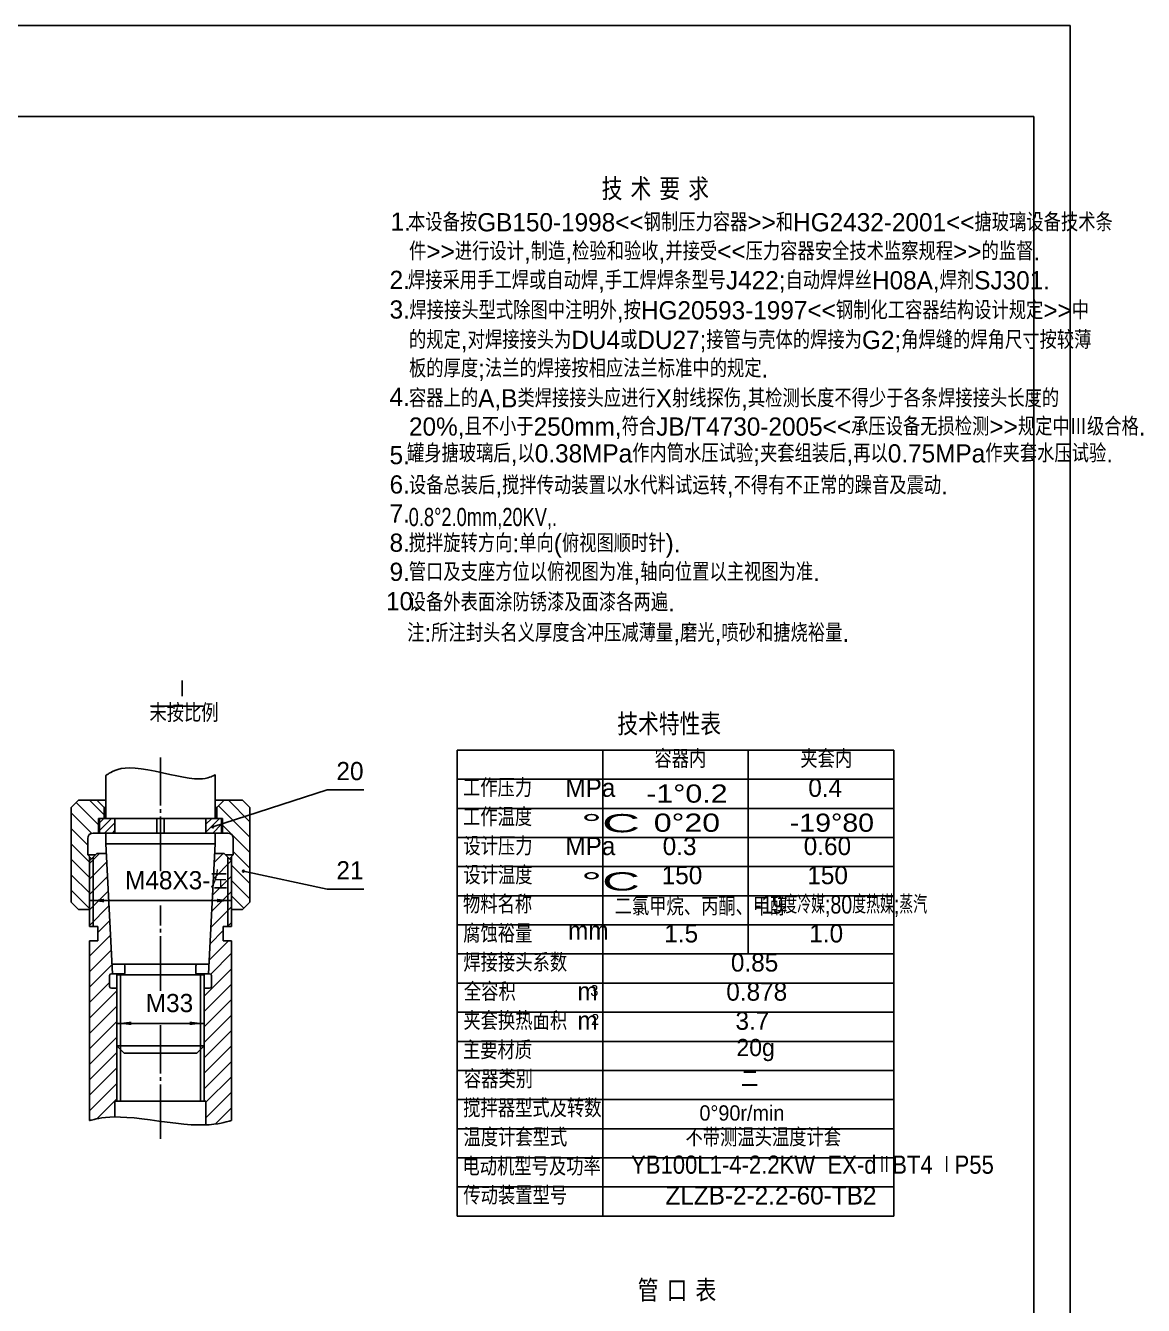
# Model space of a CAD drawing. Extents: x 604 to 1218, y -216 to 625.
# Drawn here: x 911.3 to 1218.4, y 273.3 to 624.9 of the extents above; entities that cross this region are included whole.
import ezdxf

# ---------------------------------------------------------------- set-up
doc = ezdxf.new("R2010")
doc.units = 0
doc.linetypes.add('DASHDOT', pattern=[18, 15, -1, 1, -1])
doc.layers.get('0').update_dxf_attribs({"color": 8, "linetype": 'CONTINUOUS'})
for name, color, linetype in [('1', 8, 'CONTINUOUS'), ('2', 94, 'DASHDOT'), ('3', 8, 'CONTINUOUS'), ('5', 214, 'CONTINUOUS'), ('85', 7, 'CONTINUOUS')]:
    doc.layers.add(name, color=color, linetype=linetype)
doc.styles.get("Standard").update_dxf_attribs({"font": 'cadt_en', "bigfont": 'cadt_hz'})
doc.styles.add('STYLE1', font='cadt_en.shx', dxfattribs={"width": 0.650136, "bigfont": 'cadt_hz.shx'})
doc.styles.add('STYLE2', font='cadt_en.shx', dxfattribs={"width": 0.750162, "bigfont": 'cadt_hz.shx'})
doc.styles.add('STYLE3', font='cadt_en.shx', dxfattribs={"width": 2.161005, "bigfont": 'cadt_hz.shx'})
doc.styles.add('STYLE4', font='cadt_en.shx', dxfattribs={"width": 2.161005, "bigfont": 'cadt_hz.shx'})
doc.styles.add('STYLE6', font='cadt_en.shx', dxfattribs={"width": 0.968858, "bigfont": 'cadt_hz.shx'})
doc.styles.add('STYLE7', font='cadt_en.shx', dxfattribs={"width": 1.315585, "bigfont": 'cadt_hz.shx'})
doc.styles.add('STYLE8', font='cadt_en.shx', dxfattribs={"width": 1.248089, "bigfont": 'cadt_hz.shx'})
doc.styles.add('STYLE9', font='cadt_en.shx', dxfattribs={"width": 1.168867, "bigfont": 'cadt_hz.shx'})
doc.dimstyles.get("Standard").update_dxf_attribs({"dimtxt": 3.5, "dimasz": 4, "dimexe": 2, "dimexo": 0, "dimgap": 1, "dimtad": 1, "dimtoh": 1, "dimdec": 4, "dimzin": 0, "dimtxsty": 'STANDARD', "dimcen": 0, "dimazin": 3, "dimtfac": 1, "dimtdec": 4, "dimtmove": 0, "dimatfit": 3, "dimtolj": 1, "dimtzin": 0})

# ---------------------------------------------------------------- blocks, each defined once
blk = doc.blocks.new('*U0')
for p, q in [((928.87, 324.09), (928.88, 324.09, 1)), ((928.88, 324.09), (928.89, 324.1)), ((928.89, 324.1), (928.94, 324.11)), ((928.94, 324.11), (929.04, 324.13)), ((929.04, 324.13), (929.19, 324.17)), ((929.19, 324.17), (929.43, 324.22)), ((929.43, 324.22), (929.75, 324.3)), ((929.75, 324.3), (930.18, 324.4)), ((930.18, 324.4), (930.74, 324.53)), ((930.74, 324.53), (931.43, 324.67)), ((931.43, 324.67), (932.26, 324.81)), ((932.26, 324.81), (933.26, 324.94)), ((933.26, 324.94), (934.44, 325.03)), ((934.44, 325.03), (935.8, 325.08)), ((935.8, 325.08), (937.36, 325.06)), ((937.36, 325.06), (939.14, 324.97)), ((939.14, 324.97), (941.13, 324.79)), ((941.13, 324.79), (943.29, 324.54)), ((943.29, 324.54), (945.57, 324.25)), ((945.57, 324.25), (947.91, 323.93)), ((947.91, 323.93), (950.25, 323.62)), ((950.25, 323.62), (952.56, 323.33)), ((965.01, 323.4), (965.78, 323.57)), ((965.78, 323.57), (966.4, 323.73)), ((966.4, 323.73), (966.89, 323.85)), ((966.89, 323.85), (967.25, 323.94)), ((967.25, 323.94), (967.51, 324)), ((967.51, 324), (967.69, 324.05)), ((967.69, 324.05), (967.8, 324.07)), ((967.8, 324.07), (967.87, 324.09)), ((967.85, 324.09), (967.87, 324.09)), ((952.56, 323.33), (954.75, 323.1)), ((954.75, 323.1), (956.8, 322.94)), ((956.8, 322.94), (958.64, 322.87)), ((958.64, 322.87), (960.28, 322.88)), ((960.28, 322.88), (961.73, 322.95)), ((961.73, 322.95), (962.99, 323.08)), ((962.99, 323.08), (964.09, 323.23)), ((964.09, 323.23), (965.01, 323.4))]:
    blk.add_line(p, q)
blk = doc.blocks.new('*U1')
for p, q in [((933.37, 418.9), (933.37, 418.9, 1)), ((933.37, 418.9), (933.39, 418.9)), ((933.39, 418.9), (933.42, 418.93)), ((933.42, 418.93), (933.49, 418.97)), ((933.49, 418.97), (933.6, 419.04)), ((933.6, 419.04), (933.77, 419.14)), ((933.77, 419.14), (934.01, 419.29)), ((934.01, 419.29), (934.32, 419.48)), ((934.32, 419.48), (934.72, 419.73)), ((934.72, 419.73), (935.23, 420)), ((935.23, 420), (935.86, 420.29)), ((935.86, 420.29), (936.62, 420.55)), ((936.62, 420.55), (937.54, 420.77)), ((937.54, 420.77), (938.64, 420.92)), ((938.64, 420.92), (939.92, 420.98)), ((939.92, 420.98), (941.4, 420.92)), ((941.4, 420.92), (943.09, 420.72)), ((943.09, 420.72), (944.94, 420.42)), ((944.94, 420.42), (946.9, 420.04)), ((946.9, 420.04), (948.91, 419.62)), ((948.91, 419.62), (950.91, 419.19)), ((950.91, 419.19), (952.85, 418.78)), ((952.85, 418.78), (954.66, 418.42)), ((954.66, 418.42), (956.29, 418.16)), ((961.88, 418.39), (962.29, 418.55)), ((962.29, 418.55), (962.61, 418.71)), ((962.61, 418.71), (962.87, 418.83)), ((962.87, 418.83), (963.05, 418.92)), ((963.05, 418.92), (963.19, 418.99)), ((963.19, 418.99), (963.28, 419.03)), ((963.28, 419.03), (963.33, 419.06)), ((963.33, 419.06), (963.37, 419.08)), ((963.36, 419.07), (963.37, 419.08)), ((956.29, 418.16), (957.69, 418.01)), ((957.69, 418.01), (958.88, 417.96)), ((958.88, 417.96), (959.87, 417.99)), ((959.87, 417.99), (960.69, 418.08)), ((960.69, 418.08), (961.35, 418.22)), ((961.35, 418.22), (961.88, 418.39))]:
    blk.add_line(p, q)
blk = doc.blocks.new('*U2')
at = {"layer": '5'}
for p, q in [((931.37, 405.34), (925.25, 411.46)), ((932.87, 408.08), (928.87, 412.08, 1)), ((929.45, 403.02), (923.87, 408.6)), ((928.37, 399.85), (923.87, 404.35)), ((928.87, 395.11), (923.87, 400.11)), ((928.87, 390.87), (923.87, 395.87)), ((928.87, 386.62), (923.87, 391.62)), ((928.87, 382.38), (923.87, 387.38))]:
    blk.add_line(p, q, dxfattribs=at)
blk = doc.blocks.new('*U3')
at = {"layer": '5'}
for p, q in [((972.87, 406.26), (967.05, 412.08, 1)), ((972.87, 402.02), (964.34, 410.55)), ((972.87, 397.78), (965.37, 405.28)), ((972.87, 393.54), (968.37, 398.04)), ((972.87, 389.29), (967.87, 394.29)), ((972.87, 385.05), (967.87, 390.05)), ((971.24, 382.45), (967.87, 385.81))]:
    blk.add_line(p, q, dxfattribs=at)
blk = doc.blocks.new('*U4')
at = {"layer": '5'}
for p, q in [((931.62, 405.91), (932.79, 407.08, 1)), ((931.62, 403.79), (934.91, 407.08)), ((933.03, 403.08), (935.87, 405.92)), ((935.16, 403.08), (935.87, 403.8))]:
    blk.add_line(p, q, dxfattribs=at)
blk = doc.blocks.new('*U5')
at = {"layer": '5'}
for p, q in [((960.87, 405.47), (962.49, 407.08, 1)), ((960.87, 403.34), (964.61, 407.08)), ((962.73, 403.08), (965.12, 405.47)), ((964.85, 403.08), (965.12, 403.35))]:
    blk.add_line(p, q, dxfattribs=at)
blk = doc.blocks.new('*U6')
at = {"layer": '5'}
for p, q in [((931.62, 397.43), (928.87, 394.68, 1)), ((933.62, 395.18), (928.87, 390.44)), ((933.82, 391.14), (928.87, 386.19)), ((934.02, 387.1), (928.87, 381.95)), ((934.22, 383.06), (928.87, 377.71)), ((931.12, 375.72), (934.43, 379.02)), ((928.87, 369.22), (934.63, 374.98)), ((928.87, 364.98), (934.83, 370.94)), ((928.87, 360.74), (935.03, 366.9)), ((928.87, 356.5), (934.37, 362)), ((928.87, 352.25), (936.37, 359.75)), ((928.87, 348.01), (936.37, 355.51)), ((928.87, 343.77), (936.37, 351.27)), ((928.87, 339.53), (936.37, 347.03)), ((928.87, 335.28), (936.37, 342.78)), ((928.87, 331.04), (936.37, 338.54)), ((928.87, 326.8), (936.37, 334.3)), ((930.88, 324.56), (936.37, 330.05)), ((935.63, 325.07), (935.87, 325.31))]:
    blk.add_line(p, q, dxfattribs=at)
blk = doc.blocks.new('*U7')
at = {"layer": '5'}
for p, q in [((928.87, 389.01), (928.87, 383.2, 1)), ((967.87, 389.21), (967.87, 383.2))]:
    blk.add_line(p, q, dxfattribs=at)
blk = doc.blocks.new('*U8')
at = {"layer": '5'}
for p, q in [((936.37, 356.51), (936.37, 350.09, 1)), ((960.37, 356.71), (960.37, 350.09))]:
    blk.add_line(p, q, dxfattribs=at)
blk = doc.blocks.new('*D9')
for p, q in [((936.37, 350.09), (936.37, 353.29)), ((960.37, 350.09), (960.37, 353.29)), ((936.37, 350.79), (960.37, 350.79))]:
    blk.add_line(p, q)
for points in [[(936.37, 350.79), (940.37, 351.29), (940.37, 350.29)], [(960.37, 350.79), (956.37, 350.29), (956.37, 351.29)]]:
    blk.add_solid(points)
at = {"style": 'STYLE1'}
blk.add_text('M33', height=5, dxfattribs=at).set_placement((944.34, 353.88))
blk = doc.blocks.new('*D10')
for p, q in [((928.87, 383.2), (928.87, 387.03)), ((967.87, 383.2), (967.87, 387.03)), ((928.87, 384.53), (967.87, 384.53))]:
    blk.add_line(p, q)
for points in [[(928.87, 384.53), (932.87, 385.03), (932.87, 384.03)], [(967.87, 384.53), (963.87, 384.03), (963.87, 385.03)]]:
    blk.add_solid(points)
at = {"style": 'STYLE1'}
blk.add_text('M48X3-左', height=5, dxfattribs=at).set_placement((938.66, 387.62))
blk = doc.blocks.new('*U57')
at = {"style": 'STYLE1'}
for s, p in [('0.4', (1126.32, 413.02)), ('0.3', (1086.32, 397.02)), ('0.60', (1125.06, 397.02)), ('150', (1086.05, 389.02)), ('150', (1126.05, 389.02)), ('二氯甲烷、丙酮、甲醇', (1073.11, 380.4)), ('不带测温头温度计套', (1092.59, 316.95)), ('ZLZB-2-2.2-60-TB2', (1087.07, 301.02))]:
    blk.add_text(s, height=5, dxfattribs=at).set_placement(p)
for s, width, p in [('-19度冷媒;80度热媒;蒸汽', 0.803261, (1111.7, 380.95)), ('YB100L1-4-2.2KW  EX-dⅡBT4 ⅠP55', 0.907235, (1077.63, 309.47))]:
    blk.add_text(s, height=5, dxfattribs=dict(at, width=width)).set_placement(p)
at = {"attachment_point": 7}
for s, insert, char_height, style in [('-1%%d0.2', (1081.79, 411.35), 5, 'STYLE8'), ('0%%d20', (1083.88, 403.35), 5, 'STYLE7'), ('-19%%d80', (1121.25, 403.35), 5, 'STYLE9'), (' 0%%d90r/min', (1094.9, 324.01), 4.2, 'STYLE6')]:
    blk.add_mtext(s, dxfattribs=dict(at, insert=insert, char_height=char_height, style=style))

msp = doc.modelspace()

# ---------------------------------------------------------------- linework, layer by layer
at = {"color": 7}
for p, q in [((604.27989, 624.90341), (1198.27989, 624.90341)), ((1198.27989, 624.90341), (1198.27989, -216.09659, 1)), ((1198.27989, -216.09659), (1198.27989, 624.90341)), ((1198.27989, 624.90341), (1198.27989, 599.90341)), ((1069.84382, 425.85141), (1069.84382, 297.85141)), ((1109.84382, 425.85141), (1109.84382, 369.85141)), ((1149.84382, 417.85141), (1029.84382, 417.85141)), ((1149.84382, 409.85141), (1029.84382, 409.85141)), ((1029.84382, 401.85141), (1149.84382, 401.85141, 1)), ((928.873, 382.08386), (928.873, 396.58386, 1)), ((929.873, 396.427), (929.873, 377.427)), ((966.873, 396.427), (966.873, 377.427)), ((967.873, 382.08386), (967.873, 396.58386)), ((1029.84382, 393.85141), (1149.84382, 393.85141, 1)), ((1029.84382, 385.85141), (1149.84382, 385.85141)), ((1029.84382, 377.85141), (1149.84382, 377.85141, 1)), ((1149.84382, 377.85141), (1029.84382, 377.85141)), ((1149.84382, 369.85141), (1029.84382, 369.85141)), ((937.373, 343.58386), (937.373, 364.08386)), ((959.373, 343.58386), (959.373, 364.08386)), ((1149.84382, 361.85141), (1029.84382, 361.85141, 1)), ((1029.84382, 353.85141), (1149.84382, 353.85141, 1)), ((936.373, 344.58386), (936.373, 329.427)), ((960.373, 344.58386), (960.373, 329.427)), ((1029.84382, 345.85141), (1149.84382, 345.85141, 1)), ((1029.84382, 345.85141), (1149.84382, 345.85141, 1)), ((1149.84382, 337.85141), (1029.84382, 337.85141, 1)), ((1149.84382, 329.85141), (1029.84382, 329.85141, 1)), ((1149.84382, 321.85141), (1029.84382, 321.85141)), ((1149.84382, 313.85141), (1029.84382, 313.85141, 1)), ((1149.84382, 305.85141), (1029.84382, 305.85141))]:
    msp.add_line(p, q, dxfattribs=at)
at = {"layer": '1', "color": 7}
for p, q in [((614.27989, 599.90341), (1188.27989, 599.90341, 1.003)), ((1188.27989, 599.90341), (1188.27989, -206.09659, 1)), ((960.20654, 437.93263), (945.62382, 437.93263)), ((1149.84382, 425.85141), (1029.84382, 425.85141, 1)), ((1029.84382, 425.85141), (1029.84382, 297.85141, 1)), ((1149.84382, 425.85141), (1149.84382, 297.85141)), ((933.373, 418.89516), (933.373, 407.08386)), ((963.373, 419.07716), (963.373, 407.08386)), ((1004.19465, 414.93674), (994.19465, 414.93674, 1)), ((925.873, 412.08386), (923.873, 410.08386)), ((933.373, 412.08386), (925.873, 412.08386)), ((932.873, 410.08386), (930.873, 412.08386)), ((970.873, 412.08386), (963.373, 412.08386)), ((963.873, 410.08386), (965.873, 412.08386)), ((972.873, 410.08386), (970.873, 412.08386)), ((923.873, 410.08386), (923.873, 384.08386)), ((932.873, 410.08386), (932.873, 407.08386)), ((932.873, 410.08386), (933.373, 410.08386)), ((963.373, 410.08386), (963.873, 410.08386)), ((963.873, 410.08386), (963.873, 407.08386)), ((972.873, 384.08386), (972.873, 410.08386)), ((965.373, 407.08386), (931.373, 407.08386)), ((931.373, 407.08386), (931.373, 403.08386)), ((931.623, 407.08386), (947.373, 407.08386)), ((931.623, 403.08386), (931.623, 407.08386)), ((935.873, 403.08386), (935.873, 407.08386)), ((965.123, 407.08386), (944.6688, 407.08386)), ((960.873, 403.08386), (960.873, 407.08386)), ((965.123, 403.08386), (965.123, 407.08386)), ((965.373, 403.08386), (965.373, 407.08386)), ((928.373, 401.58386), (928.373, 397.08386, 6.28319)), ((966.873, 403.08386), (929.873, 403.08386, 6.28319)), ((947.373, 403.08386), (931.623, 403.08386)), ((933.373, 400.08386), (933.373, 403.08386)), ((949.373, 403.08386), (965.123, 403.08386)), ((963.373, 400.08386), (963.373, 403.08386)), ((968.373, 397.08386), (968.373, 401.58386)), ((930.873, 397.427), (928.873, 395.427)), ((930.873, 397.427), (933.623, 397.427)), ((933.373, 400.08386), (963.373, 400.08386)), ((933.373, 400.08386), (935.15434, 364.427)), ((963.373, 400.08386), (961.59166, 364.427)), ((963.123, 397.427), (965.873, 397.427)), ((967.873, 395.427), (965.873, 397.427)), ((928.373, 397.08386), (930.52985, 397.08386)), ((928.373, 397.08386), (929.45142, 396.00543)), ((928.873, 395.427), (928.873, 377.427)), ((968.373, 397.08386), (966.21615, 397.08386)), ((968.373, 397.08386), (967.29457, 396.00543)), ((967.873, 395.427), (967.873, 377.427)), ((1004.19465, 387.67837), (994.19465, 387.67837)), ((923.873, 384.08386), (925.873, 382.08386)), ((970.873, 382.08386), (972.873, 384.08386)), ((925.873, 382.08386), (928.873, 382.08386)), ((967.873, 382.08386), (970.873, 382.08386)), ((928.873, 377.427), (931.123, 377.427)), ((931.123, 377.427), (931.123, 373.427)), ((965.623, 377.427), (967.873, 377.427)), ((965.623, 377.427), (965.623, 373.427)), ((928.873, 373.427), (931.123, 373.427)), ((928.873, 373.427), (928.873, 324.09136)), ((965.623, 373.427), (967.873, 373.427)), ((967.873, 373.427), (967.873, 324.09136)), ((961.72439, 367.08386), (935.02161, 367.08386, 6.28319)), ((938.623, 364.58386), (938.623, 366.58386)), ((958.123, 364.58386), (958.123, 366.58386, 6.28319)), ((934.373, 363.927), (934.373, 360.927, 6.28319)), ((934.873, 364.427), (938.623, 364.427)), ((960.373, 364.08386), (936.373, 364.08386, 6.28319)), ((936.373, 344.58386), (936.373, 364.08386)), ((961.873, 364.427), (958.123, 364.427)), ((960.373, 344.58386), (960.373, 364.08386)), ((962.373, 363.927), (962.373, 360.927)), ((936.373, 360.427), (934.873, 360.427)), ((960.373, 360.427), (961.873, 360.427, 6.28319)), ((936.373, 344.58386), (938.373, 342.58386)), ((936.373, 344.58386), (960.373, 344.58386)), ((960.373, 344.58386), (958.373, 342.58386)), ((937.373, 343.58386), (937.373, 329.427)), ((938.373, 342.58386), (958.373, 342.58386)), ((959.373, 343.58386), (959.373, 329.427)), ((960.873, 329.427), (935.873, 329.427)), ((935.873, 329.427), (935.873, 325.07763)), ((960.873, 329.427), (960.873, 322.90911)), ((1149.84382, 297.85141), (1029.84382, 297.85141))]:
    msp.add_line(p, q, dxfattribs=at)
for centre, radius, start, end in [((929.873, 401.58386), 1.5, 90, 180), ((966.873, 401.58386), 1.5, 0, 90), ((938.123, 366.58386), 0.5, 0, 90), ((958.623, 366.58386), 0.5, 90, 180), ((934.873, 363.927), 0.5, 90, 180), ((938.123, 364.58386), 0.5, 270, 360), ((958.623, 364.58386), 0.5, 180, 270), ((961.873, 363.927), 0.5, 0, 90), ((934.873, 360.927), 0.5, 180, 270), ((961.873, 360.927), 0.5, 270, 360)]:
    msp.add_arc(centre, radius, start, end, dxfattribs=at)
at = {"layer": '2', "color": 7}
for p, q in [((948.373, 392.62272), (948.373, 423.8559)), ((948.373, 359.71701), (948.373, 383.19243)), ((948.373, 319.02278), (948.373, 350.28672))]:
    msp.add_line(p, q, dxfattribs=at)
at = {"layer": '3', "color": 7}
for p, q in [((947.373, 407.08386), (947.373, 403.08386)), ((949.373, 407.08386), (949.373, 403.08386))]:
    msp.add_line(p, q, dxfattribs=at)
at = {"layer": '5', "color": 7}
for p, q in [((994.19465, 414.93674), (962.7289, 404.78734)), ((963.11819, 394.98345), (965.56175, 397.427)), ((962.89509, 390.51771), (967.873, 395.49561)), ((962.67199, 386.05197), (967.873, 391.25297)), ((994.19465, 387.67837), (971.1384, 392.60807)), ((962.44889, 381.58623), (967.873, 387.01033)), ((962.2258, 377.12049), (967.873, 382.76769)), ((962.0027, 372.65475), (965.623, 376.27505)), ((966.77495, 377.427), (967.873, 378.52505)), ((966.77495, 377.427), (966.873, 377.52505)), ((961.7796, 368.18901), (967.01759, 373.427)), ((962.16565, 364.33241), (967.873, 370.03977)), ((960.373, 358.29713), (967.873, 365.79713)), ((960.373, 354.05449), (967.873, 361.55449)), ((960.373, 349.81184), (967.873, 357.31184)), ((960.373, 345.5692), (967.873, 353.0692)), ((960.373, 341.32656), (967.873, 348.82656)), ((960.373, 337.08392), (967.873, 344.58392)), ((960.373, 332.84128), (967.873, 340.34128)), ((960.873, 329.09864), (967.873, 336.09864)), ((960.873, 324.856), (967.873, 331.856)), ((963.39431, 323.13468), (967.873, 327.61336, 1))]:
    msp.add_line(p, q, dxfattribs=at)
for centre in [(962.7289, 404.78734), (971.1384, 392.60807)]:
    msp.add_circle(centre, 0.25, dxfattribs=at)

# ---------------------------------------------------------------- block references
at = {"color": 7}
for name in ['*U1', '*U57', '*U2', '*U3', '*U4', '*U5', '*U6', '*U7', '*U8', '*U0']:
    msp.add_blockref(name, (0, 0), dxfattribs=at)

# ---------------------------------------------------------------- texts
at = {"color": 7, "style": 'STYLE1'}
for s, height, p in [('1.', 5, (1011.57339, 568.55345)), ('本设备按GB150-1998<<钢制压力容器>>和HG2432-2001<<搪玻璃设备技术条', 5, (1016.36887, 568.37895)), ('件>>进行设计,制造,检验和验收,并接受<<压力容器安全技术监察规程>>的监督.', 5, (1016.65487, 560.40095)), ('2.', 5, (1011.29995, 552.55345)), ('焊接采用手工焊或自动焊,手工焊焊条型号J422;自动焊焊丝H08A,焊剂SJ301.', 5, (1016.34716, 552.43987)), ('3.', 5, (1011.29995, 544.40745)), ('焊接接头型式除图中注明外,按HG20593-1997<<钢制化工容器结构设计规定>>中', 5, (1016.74287, 544.19995)), ('的规定,对焊接接头为DU4或DU27;接管与壳体的焊接为G2;角焊缝的焊角尺寸按较薄', 5, (1016.62987, 536.05695)), ('板的厚度;法兰的焊接按相应法兰标准中的规定.', 5, (1016.62987, 528.21895)), ('4.', 5, (1011.29995, 520.40745)), ('容器上的A,B类焊接接头应进行X射线探伤,其检测长度不得少于各条焊接接头长度的', 5, (1016.62987, 520.01995)), ('20%,且不小于250mm,符合JB/T4730-2005<<承压设备无损检测>>规定中Ⅲ级合格.', 5, (1016.63787, 512.24995)), ('罐身搪玻璃后,以0.38MPa作内筒水压试验;夹套组装后,再以0.75MPa作夹套水压试验.', 5, (1016.07581, 504.8831)), ('5.', 5, (1011.29995, 504.40745)), ('6.', 5, (1011.29995, 496.34607)), ('设备总装后,搅拌传动装置以水代料试运转,不得有不正常的躁音及震动.', 5, (1016.59887, 496.09757)), ('7.', 5, (1011.29995, 488.34607)), ('8.', 5, (1011.29995, 480.34607)), ('搅拌旋转方向:单向(俯视图顺时针).', 5, (1016.54587, 480.19457)), ('9.', 5, (1011.29995, 472.34607)), ('管口及支座方位以俯视图为准,轴向位置以主视图为准.', 5, (1016.55687, 472.28257)), ('10.', 5, (1010.32687, 464.27561)), ('设备外表面涂防锈漆及面漆各两遍.', 5, (1016.55687, 463.97757)), ('注:所注封头名义厚度含冲压减薄量,磨光,喷砂和搪烧裕量.', 5, (1016.12145, 455.5683)), ('未按比例', 5, (945.343, 433.55867)), ('容器内', 5, (1084.05828, 420.94823)), ('夹套内', 5, (1124.13152, 420.9287)), ('工作压力', 5, (1031.46297, 412.94823)), ('MPa', 5, (1059.56916, 413.01557)), ('工作温度', 5, (1031.46297, 404.94823)), ('设计压力', 5, (1031.58015, 396.9287)), ('MPa', 5, (1059.56916, 397.01557)), ('设计温度', 5, (1031.58015, 388.94823)), ('物料名称', 5, (1031.46297, 380.94823)), ('腐蚀裕量', 5, (1031.52156, 372.9287)), ('mm', 5, (1060.32217, 373.79682)), ('1.5', 5, (1086.76659, 373.01557)), ('1.0', 5, (1126.59516, 373.01557)), ('焊接接头系数', 5, (1031.58015, 364.94823)), ('0.85', 5, (1105.05655, 365.01557)), ('全容积', 5, (1031.69734, 356.94823)), ('m', 5, (1062.913, 357.09982)), ('3', 3, (1066.43411, 358.31041)), ('0.878', 5, (1103.79137, 357.01557)), ('夹套换热面积', 5, (1031.58015, 348.94823)), ('m', 5, (1062.913, 349.09982)), ('2', 3, (1066.65511, 350.35941)), ('3.7', 5, (1106.32173, 349.01557)), ('主要材质', 5, (1031.43367, 340.90917)), ('20g', 4.715789, (1106.5879, 341.79993)), ('容器类别', 5, (1031.69734, 332.94823)), ('二', 5, (1107.85014, 333.00682)), ('搅拌器型式及转数', 5, (1031.52156, 324.94823)), ('温度计套型式', 5, (1031.60945, 316.94823)), ('电动机型号及功率', 5, (1031.31648, 308.94823)), ('传动装置型号', 5, (1031.58015, 300.96776))]:
    msp.add_text(s, height=height, dxfattribs=at).set_placement(p)
at = {"color": 7, "char_height": 5, "attachment_point": 7}
for s, insert, style in [('0.8%%d2.0mm,20KV,.', (1016.55687, 486.47391), 'STYLE2'), ('%%dC', (1063.88808, 403.21432), 'STYLE3'), ('%%dC', (1063.88808, 387.21432), 'STYLE4')]:
    msp.add_mtext(s, dxfattribs=dict(at, insert=insert, style=style))
at = {"layer": '1', "color": 7, "style": 'STYLE1'}
for s, height, p in [('技 术 要 求', 6, (1069.54974, 576.92616)), ('Ⅰ', 5, (951.97291, 440.12659))]:
    msp.add_text(s, height=height, dxfattribs=at).set_placement(p)
at = {"layer": '5', "color": 7, "style": 'STYLE1', "width": 1.003}
for s, p in [('20', (996.69465, 417.6034)), ('21', (996.69465, 390.34504))]:
    msp.add_text(s, height=5, dxfattribs=at).set_placement(p)
at = {"layer": '85', "color": 7, "style": 'STYLE1'}
for s, p in [('技术特性表', (1073.85267, 429.90653)), ('管 口 表', (1079.46714, 274.30546))]:
    msp.add_text(s, height=6, dxfattribs=at).set_placement(p)

# ---------------------------------------------------------------- dimensions: what is measured, and where the dimension line sits
at = {"color": 7}
for base, p1, p2, text, picture, middle in [((967.873, 384.52578), (928.873, 383.19887), (967.873, 383.19887), 'M48X3-左', '*D10', (948.373, 384.52578)), ((960.373, 350.78939), (936.373, 350.09252), (960.373, 350.09252), 'M33', '*D9', (948.10548, 350.78939))]:
    dim = msp.add_linear_dim(base=base, p1=p1, p2=p2, text=text, dimstyle='STANDARD', dxfattribs=at)
    dim.commit()
    dim.dimension.update_dxf_attribs({"geometry": picture, "text_midpoint": middle})

doc.saveas('drawing.dxf')
